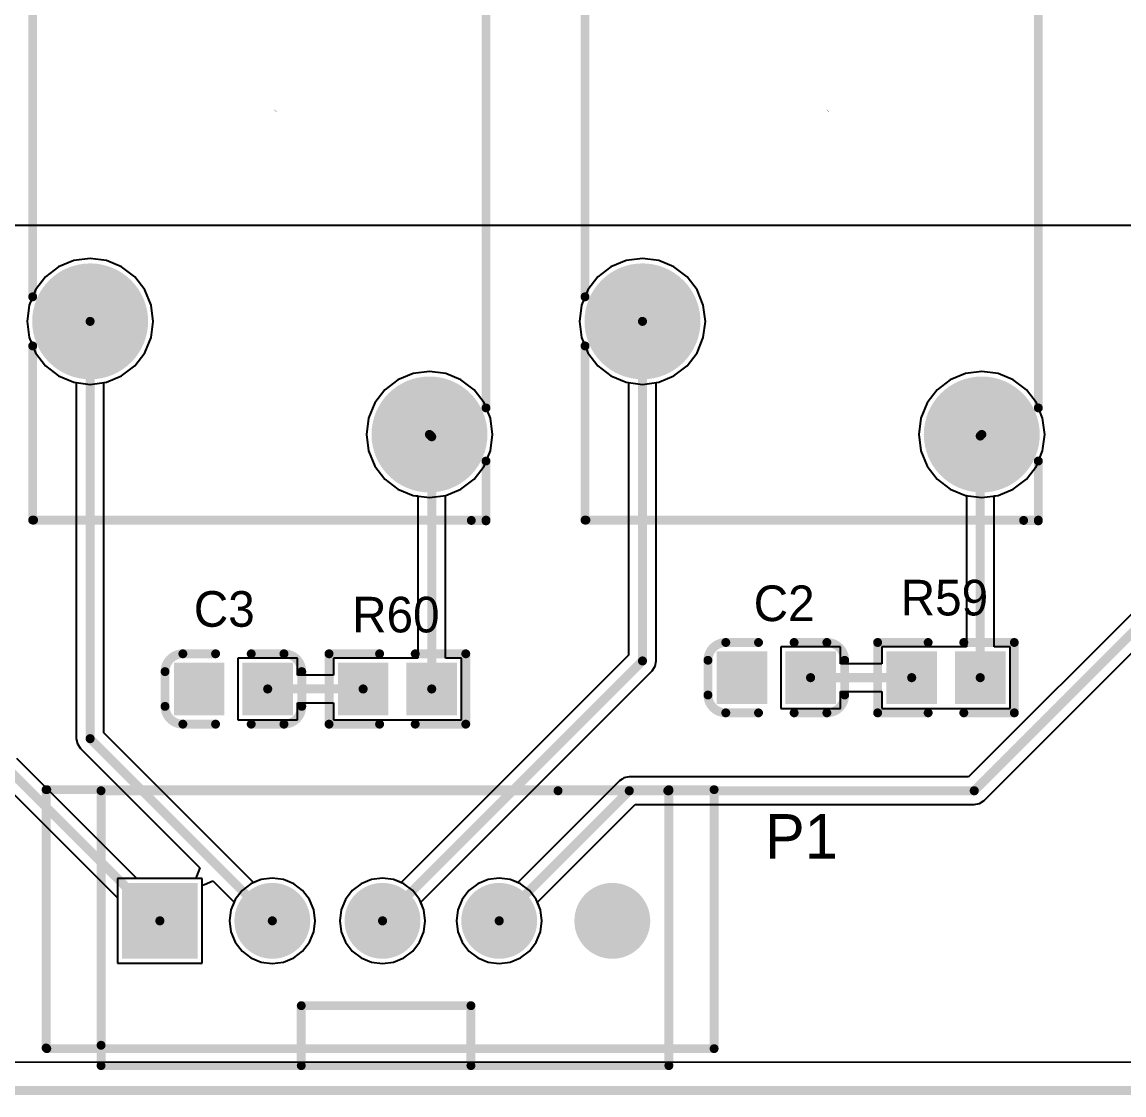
# Model space of a CAD drawing. Extents: x 32 to 132, y 19 to 123.
# Drawn here: x 87.96 to 112.71, y 18.57 to 42.66 of the extents above; entities that cross this region are included whole.
import ezdxf

# ---------------------------------------------------------------- set-up
doc = ezdxf.new("R2010")
doc.units = 0
doc.layers.get('0').update_dxf_attribs({"linetype": 'CONTINUOUS'})
for name, color, linetype in [('BOTTOMLAYER', 5, 'CONTINUOUS'), ('BOTTOMSOLDER', 6, 'CONTINUOUS'), ('MECHANICAL1', 6, 'CONTINUOUS'), ('MECHANICAL13', 56, 'CONTINUOUS'), ('MECHANICAL15', 56, 'CONTINUOUS'), ('MULTILAYER', 9, 'CONTINUOUS'), ('PADHOLELAYER', 156, 'CONTINUOUS'), ('TOPLAYER', 1, 'CONTINUOUS'), ('TOPOVERLAY', 2, 'CONTINUOUS'), ('TOPPASTE', 8, 'CONTINUOUS'), ('TOPSOLDER', 216, 'CONTINUOUS')]:
    doc.layers.add(name, color=color, linetype=linetype)

# ---------------------------------------------------------------- blocks, each defined once
blk = doc.blocks.new('XH_5P_3')
at = {"layer": 'BOTTOMLAYER', "const_width": 0.75}
for points in [[(2.15, 0, 1), (2.9, 0, 1)], [(4.625, 0, 1), (5.375, 0, 1)], [(7.245, 0, 1), (7.995, 0, 1)], [(9.785, 0, 1), (10.535, 0, 1)]]:
    blk.add_lwpolyline(points, format="xyb", close=True, dxfattribs=at)
at = {"layer": 'BOTTOMLAYER'}
blk.add_solid([(-0.75, -0.75), (0.75, -0.75), (-0.75, 0.75), (0.75, 0.75)], dxfattribs=at)
at = {"layer": 'BOTTOMSOLDER', "const_width": 0.852}
for points in [[(2.099, 0, 1), (2.951, 0, 1)], [(4.574, 0, 1), (5.426, 0, 1)], [(7.194, 0, 1), (8.046, 0, 1)], [(9.734, 0, 1), (10.586, 0, 1)]]:
    blk.add_lwpolyline(points, format="xyb", close=True, dxfattribs=at)
at = {"layer": 'BOTTOMSOLDER'}
blk.add_solid([(-0.852, -0.852), (0.852, -0.852), (-0.852, 0.852), (0.852, 0.852)], dxfattribs=at)
at = {"layer": 'MECHANICAL13', "const_width": 0.2}
for points in [[(-2.555, -2.854), (-2.555, 2.946)], [(-2.54, 2.946), (12.446, 2.946)], [(12.446, -2.87), (12.446, 2.946)], [(-2.54, -2.87), (12.446, -2.87)]]:
    blk.add_lwpolyline(points, dxfattribs=at)
at = {"layer": 'MECHANICAL13', "const_width": 0.1}
for points in [[(-2.605, 2.946, 1), (-2.505, 2.946, 1)], [(-2.59, 2.946, 1), (-2.49, 2.946, 1)], [(12.396, 2.946, 1), (12.496, 2.946, 1)], [(12.396, 2.946, 1), (12.496, 2.946, 1)], [(-2.605, -2.854, 1), (-2.505, -2.854, 1)], [(-2.59, -2.87, 1), (-2.49, -2.87, 1)], [(12.396, -2.87, 1), (12.496, -2.87, 1)], [(12.396, -2.87, 1), (12.496, -2.87, 1)]]:
    blk.add_lwpolyline(points, format="xyb", close=True, dxfattribs=at)
at = {"layer": 'MULTILAYER', "const_width": 0.75}
for points in [[(2.15, 0, 1), (2.9, 0, 1)], [(4.625, 0, 1), (5.375, 0, 1)], [(7.245, 0, 1), (7.995, 0, 1)], [(9.785, 0, 1), (10.535, 0, 1)]]:
    blk.add_lwpolyline(points, format="xyb", close=True, dxfattribs=at)
at = {"layer": 'MULTILAYER'}
blk.add_solid([(-0.75, -0.75), (0.75, -0.75), (-0.75, 0.75), (0.75, 0.75)], dxfattribs=at)
at = {"layer": 'PADHOLELAYER', "const_width": 0.45}
for points in [[(-0.225, 0, 1), (0.225, 0, 1)], [(2.3, 0, 1), (2.75, 0, 1)], [(4.775, 0, 1), (5.225, 0, 1)], [(7.395, 0, 1), (7.845, 0, 1)], [(9.935, 0, 1), (10.385, 0, 1)]]:
    blk.add_lwpolyline(points, format="xyb", close=True, dxfattribs=at)
at = {"layer": 'TOPLAYER', "const_width": 0.75}
for points in [[(2.15, 0, 1), (2.9, 0, 1)], [(4.625, 0, 1), (5.375, 0, 1)], [(7.245, 0, 1), (7.995, 0, 1)], [(9.785, 0, 1), (10.535, 0, 1)]]:
    blk.add_lwpolyline(points, format="xyb", close=True, dxfattribs=at)
at = {"layer": 'TOPLAYER'}
blk.add_solid([(-0.75, -0.75), (0.75, -0.75), (-0.75, 0.75), (0.75, 0.75)], dxfattribs=at)
at = {"layer": 'TOPOVERLAY', "const_width": 0.2}
for points in [[(-1.321, -2.794), (-1.321, 2.921)], [(-1.321, 2.921), (8.941, 2.921)], [(8.941, 2.921), (11.405, 2.921)], [(11.405, 2.921), (11.43, 2.946)], [(11.43, -3.251), (11.43, 2.921)], [(3.175, -1.905), (6.985, -1.905)], [(3.175, -3.251), (3.175, -1.905)], [(6.985, -3.251), (6.985, -1.905)], [(-1.321, -3.251), (-1.321, -2.794)], [(-1.321, -3.251), (11.43, -3.251)]]:
    blk.add_lwpolyline(points, dxfattribs=at)
at = {"layer": 'TOPOVERLAY', "const_width": 0.1}
for points in [[(-1.371, 2.921, 1), (-1.271, 2.921, 1)], [(-1.371, 2.921, 1), (-1.271, 2.921, 1)], [(8.891, 2.921, 1), (8.991, 2.921, 1)], [(8.891, 2.921, 1), (8.991, 2.921, 1)], [(11.355, 2.921, 1), (11.455, 2.921, 1)], [(11.355, 2.921, 1), (11.455, 2.921, 1)], [(11.38, 2.946, 1), (11.48, 2.946, 1)], [(11.38, 2.921, 1), (11.48, 2.921, 1)], [(3.125, -1.905, 1), (3.225, -1.905, 1)], [(3.125, -1.905, 1), (3.225, -1.905, 1)], [(6.935, -1.905, 1), (7.035, -1.905, 1)], [(6.935, -1.905, 1), (7.035, -1.905, 1)], [(-1.371, -2.794, 1), (-1.271, -2.794, 1)], [(-1.371, -2.794, 1), (-1.271, -2.794, 1)], [(-1.371, -3.251, 1), (-1.271, -3.251, 1)], [(-1.371, -3.251, 1), (-1.271, -3.251, 1)], [(3.125, -3.251, 1), (3.225, -3.251, 1)], [(6.935, -3.251, 1), (7.035, -3.251, 1)], [(11.38, -3.251, 1), (11.48, -3.251, 1)], [(11.38, -3.251, 1), (11.48, -3.251, 1)]]:
    blk.add_lwpolyline(points, format="xyb", close=True, dxfattribs=at)
at = {"layer": 'TOPSOLDER', "const_width": 0.852}
for points in [[(2.099, 0, 1), (2.951, 0, 1)], [(4.574, 0, 1), (5.426, 0, 1)], [(7.194, 0, 1), (8.046, 0, 1)], [(9.734, 0, 1), (10.586, 0, 1)]]:
    blk.add_lwpolyline(points, format="xyb", close=True, dxfattribs=at)
at = {"layer": 'TOPSOLDER'}
blk.add_solid([(-0.852, -0.852), (0.852, -0.852), (-0.852, 0.852), (0.852, 0.852)], dxfattribs=at)
blk = doc.blocks.new('0603_C_33')
at = {"layer": 'TOPLAYER'}
for points in [[(-1.235, -0.49), (-0.305, -0.49), (-1.235, 0.49), (-0.305, 0.49)], [(0.305, -0.49), (1.235, -0.49), (0.305, 0.49), (1.235, 0.49)]]:
    blk.add_solid(points, dxfattribs=at)
at = {"layer": 'TOPOVERLAY', "const_width": 0.2}
for points in [[(-1.535, 0.39, -0.414213), (-1.135, 0.79)], [(1.135, 0.79, -0.414213), (1.535, 0.39)], [(-1.135, -0.79, -0.414213), (-1.535, -0.39)], [(1.535, -0.39, -0.414213), (1.135, -0.79)]]:
    blk.add_lwpolyline(points, format="xyb", dxfattribs=at)
for points in [[(-1.135, 0.79), (-0.4, 0.79)], [(0.4, 0.79), (1.135, 0.79)], [(-1.535, -0.39), (-1.535, 0.39)], [(1.535, -0.39), (1.535, 0.39)], [(-1.135, -0.79), (-0.4, -0.79)], [(0.4, -0.79), (1.135, -0.79)]]:
    blk.add_lwpolyline(points, dxfattribs=at)
at = {"layer": 'TOPOVERLAY', "const_width": 0.1}
for points in [[(-1.185, 0.79, 1), (-1.085, 0.79, 1)], [(-1.185, 0.79, 1), (-1.085, 0.79, 1)], [(-0.45, 0.79, 1), (-0.35, 0.79, 1)], [(0.35, 0.79, 1), (0.45, 0.79, 1)], [(1.085, 0.79, 1), (1.185, 0.79, 1)], [(1.085, 0.79, 1), (1.185, 0.79, 1)], [(-1.585, 0.39, 1), (-1.485, 0.39, 1)], [(-1.585, 0.39, 1), (-1.485, 0.39, 1)], [(1.485, 0.39, 1), (1.585, 0.39, 1)], [(1.485, 0.39, 1), (1.585, 0.39, 1)], [(-1.585, -0.39, 1), (-1.485, -0.39, 1)], [(-1.585, -0.39, 1), (-1.485, -0.39, 1)], [(1.485, -0.39, 1), (1.585, -0.39, 1)], [(1.485, -0.39, 1), (1.585, -0.39, 1)], [(-1.185, -0.79, 1), (-1.085, -0.79, 1)], [(-1.185, -0.79, 1), (-1.085, -0.79, 1)], [(-0.45, -0.79, 1), (-0.35, -0.79, 1)], [(0.35, -0.79, 1), (0.45, -0.79, 1)], [(1.085, -0.79, 1), (1.185, -0.79, 1)], [(1.085, -0.79, 1), (1.185, -0.79, 1)]]:
    blk.add_lwpolyline(points, format="xyb", close=True, dxfattribs=at)
at = {"layer": 'TOPPASTE'}
for points in [[(-1.235, -0.49), (-0.305, -0.49), (-1.235, 0.49), (-0.305, 0.49)], [(0.305, -0.49), (1.235, -0.49), (0.305, 0.49), (1.235, 0.49)]]:
    blk.add_solid(points, dxfattribs=at)
at = {"layer": 'TOPSOLDER'}
for points in [[(-1.337, -0.592), (-0.203, -0.592), (-1.337, 0.592), (-0.203, 0.592)], [(0.203, -0.592), (1.337, -0.592), (0.203, 0.592), (1.337, 0.592)]]:
    blk.add_solid(points, dxfattribs=at)
blk = doc.blocks.new('0603_C_34')
at = {"layer": 'TOPLAYER'}
for points in [[(-1.235, -0.49), (-0.305, -0.49), (-1.235, 0.49), (-0.305, 0.49)], [(0.305, -0.49), (1.235, -0.49), (0.305, 0.49), (1.235, 0.49)]]:
    blk.add_solid(points, dxfattribs=at)
at = {"layer": 'TOPOVERLAY', "const_width": 0.2}
for points in [[(-1.535, 0.39, -0.414214), (-1.135, 0.79)], [(1.135, 0.79, -0.414213), (1.535, 0.39)], [(-1.135, -0.79, -0.414214), (-1.535, -0.39)], [(1.535, -0.39, -0.414213), (1.135, -0.79)]]:
    blk.add_lwpolyline(points, format="xyb", dxfattribs=at)
for points in [[(-1.135, 0.79), (-0.4, 0.79)], [(0.4, 0.79), (1.135, 0.79)], [(-1.535, -0.39), (-1.535, 0.39)], [(1.535, -0.39), (1.535, 0.39)], [(-1.135, -0.79), (-0.4, -0.79)], [(0.4, -0.79), (1.135, -0.79)]]:
    blk.add_lwpolyline(points, dxfattribs=at)
at = {"layer": 'TOPOVERLAY', "const_width": 0.1}
for points in [[(-1.185, 0.79, 1), (-1.085, 0.79, 1)], [(-1.185, 0.79, 1), (-1.085, 0.79, 1)], [(-0.45, 0.79, 1), (-0.35, 0.79, 1)], [(0.35, 0.79, 1), (0.45, 0.79, 1)], [(1.085, 0.79, 1), (1.185, 0.79, 1)], [(1.085, 0.79, 1), (1.185, 0.79, 1)], [(-1.585, 0.39, 1), (-1.485, 0.39, 1)], [(-1.585, 0.39, 1), (-1.485, 0.39, 1)], [(1.485, 0.39, 1), (1.585, 0.39, 1)], [(1.485, 0.39, 1), (1.585, 0.39, 1)], [(-1.585, -0.39, 1), (-1.485, -0.39, 1)], [(-1.585, -0.39, 1), (-1.485, -0.39, 1)], [(1.485, -0.39, 1), (1.585, -0.39, 1)], [(1.485, -0.39, 1), (1.585, -0.39, 1)], [(-1.185, -0.79, 1), (-1.085, -0.79, 1)], [(-1.185, -0.79, 1), (-1.085, -0.79, 1)], [(-0.45, -0.79, 1), (-0.35, -0.79, 1)], [(0.35, -0.79, 1), (0.45, -0.79, 1)], [(1.085, -0.79, 1), (1.185, -0.79, 1)], [(1.085, -0.79, 1), (1.185, -0.79, 1)]]:
    blk.add_lwpolyline(points, format="xyb", close=True, dxfattribs=at)
at = {"layer": 'TOPPASTE'}
for points in [[(-1.235, -0.49), (-0.305, -0.49), (-1.235, 0.49), (-0.305, 0.49)], [(0.305, -0.49), (1.235, -0.49), (0.305, 0.49), (1.235, 0.49)]]:
    blk.add_solid(points, dxfattribs=at)
at = {"layer": 'TOPSOLDER'}
for points in [[(-1.337, -0.592), (-0.203, -0.592), (-1.337, 0.592), (-0.203, 0.592)], [(0.203, -0.592), (1.337, -0.592), (0.203, 0.592), (1.337, 0.592)]]:
    blk.add_solid(points, dxfattribs=at)
blk = doc.blocks.new('0603_R_128')
at = {"layer": 'TOPLAYER'}
for points in [[(-1.235, -0.49), (-0.305, -0.49), (-1.235, 0.49), (-0.305, 0.49)], [(0.305, -0.49), (1.235, -0.49), (0.305, 0.49), (1.235, 0.49)]]:
    blk.add_solid(points, dxfattribs=at)
at = {"layer": 'TOPOVERLAY', "const_width": 0.2}
for points in [[(-1.535, 0.79), (-1.535, -0.79)], [(-0.4, 0.79), (-1.535, 0.79)], [(1.535, 0.79), (0.4, 0.79)], [(1.535, 0.79), (1.535, -0.79)], [(-0.4, -0.79), (-1.535, -0.79)], [(1.535, -0.79), (0.4, -0.79)]]:
    blk.add_lwpolyline(points, dxfattribs=at)
at = {"layer": 'TOPOVERLAY', "const_width": 0.1}
for points in [[(-1.585, 0.79, 1), (-1.485, 0.79, 1)], [(-1.585, 0.79, 1), (-1.485, 0.79, 1)], [(-0.45, 0.79, 1), (-0.35, 0.79, 1)], [(0.35, 0.79, 1), (0.45, 0.79, 1)], [(1.485, 0.79, 1), (1.585, 0.79, 1)], [(1.485, 0.79, 1), (1.585, 0.79, 1)], [(-1.585, -0.79, 1), (-1.485, -0.79, 1)], [(-1.585, -0.79, 1), (-1.485, -0.79, 1)], [(-0.45, -0.79, 1), (-0.35, -0.79, 1)], [(0.35, -0.79, 1), (0.45, -0.79, 1)], [(1.485, -0.79, 1), (1.585, -0.79, 1)], [(1.485, -0.79, 1), (1.585, -0.79, 1)]]:
    blk.add_lwpolyline(points, format="xyb", close=True, dxfattribs=at)
at = {"layer": 'TOPPASTE'}
for points in [[(-1.235, -0.49), (-0.305, -0.49), (-1.235, 0.49), (-0.305, 0.49)], [(0.305, -0.49), (1.235, -0.49), (0.305, 0.49), (1.235, 0.49)]]:
    blk.add_solid(points, dxfattribs=at)
at = {"layer": 'TOPSOLDER'}
for points in [[(-1.337, -0.592), (-0.203, -0.592), (-1.337, 0.592), (-0.203, 0.592)], [(0.203, -0.592), (1.337, -0.592), (0.203, 0.592), (1.337, 0.592)]]:
    blk.add_solid(points, dxfattribs=at)
blk = doc.blocks.new('0603_R_129')
at = {"layer": 'TOPLAYER'}
for points in [[(-1.235, -0.49), (-0.305, -0.49), (-1.235, 0.49), (-0.305, 0.49)], [(0.305, -0.49), (1.235, -0.49), (0.305, 0.49), (1.235, 0.49)]]:
    blk.add_solid(points, dxfattribs=at)
at = {"layer": 'TOPOVERLAY', "const_width": 0.2}
for points in [[(-1.535, 0.79), (-1.535, -0.79)], [(-0.4, 0.79), (-1.535, 0.79)], [(1.535, 0.79), (0.4, 0.79)], [(1.535, 0.79), (1.535, -0.79)], [(-0.4, -0.79), (-1.535, -0.79)], [(1.535, -0.79), (0.4, -0.79)]]:
    blk.add_lwpolyline(points, dxfattribs=at)
at = {"layer": 'TOPOVERLAY', "const_width": 0.1}
for points in [[(-1.585, 0.79, 1), (-1.485, 0.79, 1)], [(-1.585, 0.79, 1), (-1.485, 0.79, 1)], [(-0.45, 0.79, 1), (-0.35, 0.79, 1)], [(0.35, 0.79, 1), (0.45, 0.79, 1)], [(1.485, 0.79, 1), (1.585, 0.79, 1)], [(1.485, 0.79, 1), (1.585, 0.79, 1)], [(-1.585, -0.79, 1), (-1.485, -0.79, 1)], [(-1.585, -0.79, 1), (-1.485, -0.79, 1)], [(-0.45, -0.79, 1), (-0.35, -0.79, 1)], [(0.35, -0.79, 1), (0.45, -0.79, 1)], [(1.485, -0.79, 1), (1.585, -0.79, 1)], [(1.485, -0.79, 1), (1.585, -0.79, 1)]]:
    blk.add_lwpolyline(points, format="xyb", close=True, dxfattribs=at)
at = {"layer": 'TOPPASTE'}
for points in [[(-1.235, -0.49), (-0.305, -0.49), (-1.235, 0.49), (-0.305, 0.49)], [(0.305, -0.49), (1.235, -0.49), (0.305, 0.49), (1.235, 0.49)]]:
    blk.add_solid(points, dxfattribs=at)
at = {"layer": 'TOPSOLDER'}
for points in [[(-1.337, -0.592), (-0.203, -0.592), (-1.337, 0.592), (-0.203, 0.592)], [(0.203, -0.592), (1.337, -0.592), (0.203, 0.592), (1.337, 0.592)]]:
    blk.add_solid(points, dxfattribs=at)
blk = doc.blocks.new('HF32F_005_HS_155')
at = {"layer": 'BOTTOMLAYER', "const_width": 1.2}
for points in [[(-0.6, 7.6, 1), (0.6, 7.6, 1)], [(14.64, 7.62, 1), (15.84, 7.62, 1)], [(-0.6, 0, 1), (0.6, 0, 1)], [(12.1, 0, 1), (13.3, 0, 1)]]:
    blk.add_lwpolyline(points, format="xyb", close=True, dxfattribs=at)
at = {"layer": 'BOTTOMSOLDER', "const_width": 1.302}
for points in [[(14.589, 7.62, 1), (15.891, 7.62, 1)], [(-0.651, 7.6, 1), (0.651, 7.6, 1)], [(-0.651, 0, 1), (0.651, 0, 1)], [(12.049, 0, 1), (13.351, 0, 1)]]:
    blk.add_lwpolyline(points, format="xyb", close=True, dxfattribs=at)
at = {"layer": 'MECHANICAL15', "const_width": 0.00254}
blk.add_lwpolyline([(7.946, 4.137), (7.997, 4.188)], dxfattribs=at)
at = {"layer": 'MECHANICAL15', "const_width": 0.00127}
for points in [[(7.946, 4.137, 1), (7.947, 4.137, 1)], [(7.996, 4.188, 1), (7.998, 4.188, 1)]]:
    blk.add_lwpolyline(points, format="xyb", close=True, dxfattribs=at)
at = {"layer": 'MULTILAYER', "const_width": 1.2}
for points in [[(-0.6, 7.6, 1), (0.6, 7.6, 1)], [(14.64, 7.62, 1), (15.84, 7.62, 1)], [(-0.6, 0, 1), (0.6, 0, 1)], [(12.1, 0, 1), (13.3, 0, 1)]]:
    blk.add_lwpolyline(points, format="xyb", close=True, dxfattribs=at)
at = {"layer": 'PADHOLELAYER', "const_width": 0.7}
for points in [[(-0.35, 7.6, 1), (0.35, 7.6, 1)], [(14.89, 7.62, 1), (15.59, 7.62, 1)], [(-0.35, 0, 1), (0.35, 0, 1)], [(12.35, 0, 1), (13.05, 0, 1)]]:
    blk.add_lwpolyline(points, format="xyb", close=True, dxfattribs=at)
at = {"layer": 'TOPLAYER', "const_width": 1.2}
for points in [[(-0.6, 7.6, 1), (0.6, 7.6, 1)], [(14.64, 7.62, 1), (15.84, 7.62, 1)], [(-0.6, 0, 1), (0.6, 0, 1)], [(12.1, 0, 1), (13.3, 0, 1)]]:
    blk.add_lwpolyline(points, format="xyb", close=True, dxfattribs=at)
at = {"layer": 'TOPOVERLAY', "const_width": 0.2}
for points in [[(-1.237, 8.261), (-1.237, 8.89)], [(-0.55, 8.89), (-1.19, 8.89)], [(14.644, 8.89), (0.55, 8.89)], [(17.18, 8.89), (15.836, 8.89)], [(17.163, -1.27), (17.163, 8.89)], [(17.17, 8.56), (17.17, 8.89)], [(-1.237, 0.662), (-1.237, 6.938)], [(-1.237, -1.29), (-1.237, -0.662)], [(-0.551, -1.29), (-1.237, -1.29)], [(12.149, -1.29), (0.551, -1.29)], [(17.163, -1.29), (13.251, -1.29)]]:
    blk.add_lwpolyline(points, dxfattribs=at)
at = {"layer": 'TOPOVERLAY', "const_width": 0.1}
for points in [[(-1.287, 8.89, 1), (-1.187, 8.89, 1)], [(-1.24, 8.89, 1), (-1.14, 8.89, 1)], [(-0.6, 8.89, 1), (-0.5, 8.89, 1)], [(0.5, 8.89, 1), (0.6, 8.89, 1)], [(14.594, 8.89, 1), (14.694, 8.89, 1)], [(15.786, 8.89, 1), (15.886, 8.89, 1)], [(17.113, 8.89, 1), (17.213, 8.89, 1)], [(17.12, 8.89, 1), (17.22, 8.89, 1)], [(17.13, 8.89, 1), (17.23, 8.89, 1)], [(17.12, 8.56, 1), (17.22, 8.56, 1)], [(-1.287, 8.261, 1), (-1.187, 8.261, 1)], [(-1.287, 6.938, 1), (-1.187, 6.938, 1)], [(-1.287, 0.662, 1), (-1.187, 0.662, 1)], [(-1.287, -0.662, 1), (-1.187, -0.662, 1)], [(-1.287, -1.29, 1), (-1.187, -1.29, 1)], [(-1.287, -1.29, 1), (-1.187, -1.29, 1)], [(-0.601, -1.29, 1), (-0.501, -1.29, 1)], [(0.501, -1.29, 1), (0.601, -1.29, 1)], [(12.099, -1.29, 1), (12.199, -1.29, 1)], [(13.201, -1.29, 1), (13.301, -1.29, 1)], [(17.113, -1.27, 1), (17.213, -1.27, 1)], [(17.113, -1.29, 1), (17.213, -1.29, 1)]]:
    blk.add_lwpolyline(points, format="xyb", close=True, dxfattribs=at)
at = {"layer": 'TOPSOLDER', "const_width": 1.302}
for points in [[(14.589, 7.62, 1), (15.891, 7.62, 1)], [(-0.651, 7.6, 1), (0.651, 7.6, 1)], [(-0.651, 0, 1), (0.651, 0, 1)], [(12.049, 0, 1), (13.351, 0, 1)]]:
    blk.add_lwpolyline(points, format="xyb", close=True, dxfattribs=at)
blk = doc.blocks.new('HF32F_005_HS_157')
at = {"layer": 'BOTTOMLAYER', "const_width": 1.2}
for points in [[(-0.6, 7.6, 1), (0.6, 7.6, 1)], [(14.64, 7.62, 1), (15.84, 7.62, 1)], [(-0.6, 0, 1), (0.6, 0, 1)], [(12.1, 0, 1), (13.3, 0, 1)]]:
    blk.add_lwpolyline(points, format="xyb", close=True, dxfattribs=at)
at = {"layer": 'BOTTOMSOLDER', "const_width": 1.302}
for points in [[(14.589, 7.62, 1), (15.891, 7.62, 1)], [(-0.651, 7.6, 1), (0.651, 7.6, 1)], [(-0.651, 0, 1), (0.651, 0, 1)], [(12.049, 0, 1), (13.351, 0, 1)]]:
    blk.add_lwpolyline(points, format="xyb", close=True, dxfattribs=at)
at = {"layer": 'MECHANICAL15', "const_width": 0.00254}
blk.add_lwpolyline([(7.946, 4.137), (7.997, 4.188)], dxfattribs=at)
at = {"layer": 'MECHANICAL15', "const_width": 0.00127}
for points in [[(7.946, 4.137, 1), (7.947, 4.137, 1)], [(7.996, 4.188, 1), (7.998, 4.188, 1)]]:
    blk.add_lwpolyline(points, format="xyb", close=True, dxfattribs=at)
at = {"layer": 'MULTILAYER', "const_width": 1.2}
for points in [[(-0.6, 7.6, 1), (0.6, 7.6, 1)], [(14.64, 7.62, 1), (15.84, 7.62, 1)], [(-0.6, 0, 1), (0.6, 0, 1)], [(12.1, 0, 1), (13.3, 0, 1)]]:
    blk.add_lwpolyline(points, format="xyb", close=True, dxfattribs=at)
at = {"layer": 'PADHOLELAYER', "const_width": 0.7}
for points in [[(-0.35, 7.6, 1), (0.35, 7.6, 1)], [(14.89, 7.62, 1), (15.59, 7.62, 1)], [(-0.35, 0, 1), (0.35, 0, 1)], [(12.35, 0, 1), (13.05, 0, 1)]]:
    blk.add_lwpolyline(points, format="xyb", close=True, dxfattribs=at)
at = {"layer": 'TOPLAYER', "const_width": 1.2}
for points in [[(-0.6, 7.6, 1), (0.6, 7.6, 1)], [(14.64, 7.62, 1), (15.84, 7.62, 1)], [(-0.6, 0, 1), (0.6, 0, 1)], [(12.1, 0, 1), (13.3, 0, 1)]]:
    blk.add_lwpolyline(points, format="xyb", close=True, dxfattribs=at)
at = {"layer": 'TOPOVERLAY', "const_width": 0.2}
for points in [[(-1.237, 8.261), (-1.237, 8.89)], [(-0.55, 8.89), (-1.19, 8.89)], [(14.644, 8.89), (0.55, 8.89)], [(17.18, 8.89), (15.836, 8.89)], [(17.163, -1.27), (17.163, 8.89)], [(17.17, 8.56), (17.17, 8.89)], [(-1.237, 0.662), (-1.237, 6.938)], [(-1.237, -1.29), (-1.237, -0.662)], [(-0.551, -1.29), (-1.237, -1.29)], [(12.149, -1.29), (0.551, -1.29)], [(17.163, -1.29), (13.251, -1.29)]]:
    blk.add_lwpolyline(points, dxfattribs=at)
at = {"layer": 'TOPOVERLAY', "const_width": 0.1}
for points in [[(-1.287, 8.89, 1), (-1.187, 8.89, 1)], [(-1.24, 8.89, 1), (-1.14, 8.89, 1)], [(-0.6, 8.89, 1), (-0.5, 8.89, 1)], [(0.5, 8.89, 1), (0.6, 8.89, 1)], [(14.594, 8.89, 1), (14.694, 8.89, 1)], [(15.786, 8.89, 1), (15.886, 8.89, 1)], [(17.113, 8.89, 1), (17.213, 8.89, 1)], [(17.12, 8.89, 1), (17.22, 8.89, 1)], [(17.13, 8.89, 1), (17.23, 8.89, 1)], [(17.12, 8.56, 1), (17.22, 8.56, 1)], [(-1.287, 8.261, 1), (-1.187, 8.261, 1)], [(-1.287, 6.938, 1), (-1.187, 6.938, 1)], [(-1.287, 0.662, 1), (-1.187, 0.662, 1)], [(-1.287, -0.662, 1), (-1.187, -0.662, 1)], [(-1.287, -1.29, 1), (-1.187, -1.29, 1)], [(-1.287, -1.29, 1), (-1.187, -1.29, 1)], [(-0.601, -1.29, 1), (-0.501, -1.29, 1)], [(0.501, -1.29, 1), (0.601, -1.29, 1)], [(12.099, -1.29, 1), (12.199, -1.29, 1)], [(13.201, -1.29, 1), (13.301, -1.29, 1)], [(17.113, -1.27, 1), (17.213, -1.27, 1)], [(17.113, -1.29, 1), (17.213, -1.29, 1)]]:
    blk.add_lwpolyline(points, format="xyb", close=True, dxfattribs=at)
at = {"layer": 'TOPSOLDER', "const_width": 1.302}
for points in [[(14.589, 7.62, 1), (15.891, 7.62, 1)], [(-0.651, 7.6, 1), (0.651, 7.6, 1)], [(-0.651, 0, 1), (0.651, 0, 1)], [(12.049, 0, 1), (13.351, 0, 1)]]:
    blk.add_lwpolyline(points, format="xyb", close=True, dxfattribs=at)

msp = doc.modelspace()

# ---------------------------------------------------------------- linework, layer by layer
at = {"layer": 'BOTTOMLAYER'}
for p, q in [((77.172, 38.108), (90.678, 38.1)), ((90.678, 38.1), (121.456, 38.1)), ((88.785, 37.167), (88.492, 36.942)), ((89.126, 37.308), (88.785, 37.167)), ((89.493, 37.356), (89.126, 37.308)), ((89.859, 37.308), (89.493, 37.356)), ((90.2, 37.167), (89.859, 37.308)), ((90.493, 36.942), (90.2, 37.167)), ((101.189, 37.167), (100.896, 36.942)), ((101.53, 37.308), (101.189, 37.167)), ((101.896, 37.356), (101.53, 37.308)), ((102.263, 37.308), (101.896, 37.356)), ((102.604, 37.167), (102.263, 37.308)), ((102.897, 36.942), (102.604, 37.167)), ((88.492, 36.942), (88.267, 36.649)), ((90.718, 36.649), (90.493, 36.942)), ((100.896, 36.942), (100.671, 36.649)), ((103.122, 36.649), (102.897, 36.942)), ((88.267, 36.649), (88.126, 36.307)), ((90.86, 36.307), (90.718, 36.649)), ((100.671, 36.649), (100.529, 36.307)), ((103.263, 36.307), (103.122, 36.649)), ((88.126, 36.307), (88.077, 35.941)), ((90.908, 35.941), (90.86, 36.307)), ((100.529, 36.307), (100.481, 35.941)), ((103.312, 35.941), (103.263, 36.307)), ((88.077, 35.941), (88.126, 35.575)), ((90.86, 35.575), (90.908, 35.941)), ((100.481, 35.941), (100.529, 35.575)), ((103.263, 35.575), (103.312, 35.941)), ((88.126, 35.575), (88.267, 35.233)), ((90.718, 35.233), (90.86, 35.575)), ((100.529, 35.575), (100.671, 35.233)), ((103.122, 35.233), (103.263, 35.575)), ((88.267, 35.233), (88.492, 34.94)), ((90.493, 34.94), (90.718, 35.233)), ((100.671, 35.233), (100.896, 34.94)), ((102.897, 34.94), (103.122, 35.233)), ((88.492, 34.94), (88.785, 34.715)), ((90.2, 34.715), (90.493, 34.94)), ((100.896, 34.94), (101.189, 34.715)), ((102.604, 34.715), (102.897, 34.94)), ((88.785, 34.715), (89.126, 34.574)), ((89.859, 34.574), (90.2, 34.715)), ((96.746, 34.768), (96.405, 34.627)), ((97.113, 34.816), (96.746, 34.768)), ((97.479, 34.768), (97.113, 34.816)), ((97.82, 34.627), (97.479, 34.768)), ((101.189, 34.715), (101.53, 34.574)), ((102.263, 34.574), (102.604, 34.715)), ((109.15, 34.768), (108.809, 34.627)), ((109.516, 34.816), (109.15, 34.768)), ((109.883, 34.768), (109.516, 34.816)), ((110.224, 34.627), (109.883, 34.768)), ((89.126, 34.574), (89.493, 34.526)), ((89.493, 34.526), (89.859, 34.574)), ((96.112, 34.402), (95.887, 34.109)), ((96.405, 34.627), (96.112, 34.402)), ((98.113, 34.402), (97.82, 34.627)), ((98.338, 34.109), (98.113, 34.402)), ((101.53, 34.574), (101.896, 34.526)), ((101.896, 34.526), (102.263, 34.574)), ((108.516, 34.402), (108.291, 34.109)), ((108.809, 34.627), (108.516, 34.402)), ((110.517, 34.402), (110.224, 34.627)), ((110.742, 34.109), (110.517, 34.402)), ((95.887, 34.109), (95.746, 33.767)), ((98.48, 33.767), (98.338, 34.109)), ((108.291, 34.109), (108.149, 33.767)), ((110.883, 33.767), (110.742, 34.109)), ((95.746, 33.767), (95.697, 33.401)), ((98.528, 33.401), (98.48, 33.767)), ((108.149, 33.767), (108.101, 33.401)), ((110.932, 33.401), (110.883, 33.767)), ((95.697, 33.401), (95.746, 33.035)), ((98.48, 33.035), (98.528, 33.401)), ((108.101, 33.401), (108.149, 33.035)), ((110.883, 33.035), (110.932, 33.401)), ((95.746, 33.035), (95.887, 32.693)), ((98.338, 32.693), (98.48, 33.035)), ((108.149, 33.035), (108.291, 32.693)), ((110.742, 32.693), (110.883, 33.035)), ((95.887, 32.693), (96.112, 32.4)), ((98.113, 32.4), (98.338, 32.693)), ((108.291, 32.693), (108.516, 32.4)), ((110.517, 32.4), (110.742, 32.693)), ((96.112, 32.4), (96.405, 32.175)), ((96.405, 32.175), (96.746, 32.034)), ((97.479, 32.034), (97.82, 32.175)), ((97.82, 32.175), (98.113, 32.4)), ((108.516, 32.4), (108.809, 32.175)), ((108.809, 32.175), (109.15, 32.034)), ((109.883, 32.034), (110.224, 32.175)), ((110.224, 32.175), (110.517, 32.4)), ((96.746, 32.034), (97.113, 31.986)), ((97.113, 31.986), (97.479, 32.034)), ((109.15, 32.034), (109.516, 31.986)), ((109.516, 31.986), (109.883, 32.034)), ((92.012, 23.432), (90.106, 23.432)), ((90.106, 23.432), (90.106, 21.526)), ((92.012, 21.526), (92.012, 23.432)), ((93.103, 23.312), (92.904, 23.159)), ((93.335, 23.408), (93.103, 23.312)), ((93.584, 23.44), (93.335, 23.408)), ((93.833, 23.408), (93.584, 23.44)), ((94.065, 23.312), (93.833, 23.408)), ((94.264, 23.159), (94.065, 23.312)), ((95.578, 23.312), (95.379, 23.159)), ((95.81, 23.408), (95.578, 23.312)), ((96.059, 23.44), (95.81, 23.408)), ((96.308, 23.408), (96.059, 23.44)), ((96.54, 23.312), (96.308, 23.408)), ((96.739, 23.159), (96.54, 23.312)), ((98.198, 23.312), (97.999, 23.159)), ((98.43, 23.408), (98.198, 23.312)), ((98.679, 23.44), (98.43, 23.408)), ((98.928, 23.408), (98.679, 23.44)), ((99.16, 23.312), (98.928, 23.408)), ((99.359, 23.159), (99.16, 23.312)), ((92.904, 23.159), (92.751, 22.96)), ((94.417, 22.96), (94.264, 23.159)), ((95.379, 23.159), (95.226, 22.96)), ((96.892, 22.96), (96.739, 23.159)), ((97.999, 23.159), (97.846, 22.96)), ((99.512, 22.96), (99.359, 23.159)), ((92.751, 22.96), (92.655, 22.728)), ((94.513, 22.728), (94.417, 22.96)), ((95.226, 22.96), (95.13, 22.728)), ((96.988, 22.728), (96.892, 22.96)), ((97.846, 22.96), (97.75, 22.728)), ((99.608, 22.728), (99.512, 22.96)), ((92.655, 22.728), (92.623, 22.479)), ((94.545, 22.479), (94.513, 22.728)), ((95.13, 22.728), (95.098, 22.479)), ((97.02, 22.479), (96.988, 22.728)), ((97.75, 22.728), (97.718, 22.479)), ((99.64, 22.479), (99.608, 22.728)), ((92.623, 22.479), (92.655, 22.23)), ((94.513, 22.23), (94.545, 22.479)), ((95.098, 22.479), (95.13, 22.23)), ((96.988, 22.23), (97.02, 22.479)), ((97.718, 22.479), (97.75, 22.23)), ((99.608, 22.23), (99.64, 22.479)), ((92.655, 22.23), (92.751, 21.998)), ((94.417, 21.998), (94.513, 22.23)), ((95.13, 22.23), (95.226, 21.998)), ((96.892, 21.998), (96.988, 22.23)), ((97.75, 22.23), (97.846, 21.998)), ((99.512, 21.998), (99.608, 22.23)), ((92.751, 21.998), (92.904, 21.799)), ((92.904, 21.799), (93.103, 21.646)), ((94.065, 21.646), (94.264, 21.799)), ((94.264, 21.799), (94.417, 21.998)), ((95.226, 21.998), (95.379, 21.799)), ((95.379, 21.799), (95.578, 21.646)), ((96.54, 21.646), (96.739, 21.799)), ((96.739, 21.799), (96.892, 21.998)), ((97.846, 21.998), (97.999, 21.799)), ((97.999, 21.799), (98.198, 21.646)), ((99.16, 21.646), (99.359, 21.799)), ((99.359, 21.799), (99.512, 21.998)), ((93.103, 21.646), (93.335, 21.55)), ((93.335, 21.55), (93.584, 21.518)), ((93.584, 21.518), (93.833, 21.55)), ((93.833, 21.55), (94.065, 21.646)), ((95.578, 21.646), (95.81, 21.55)), ((95.81, 21.55), (96.059, 21.518)), ((96.059, 21.518), (96.308, 21.55)), ((96.308, 21.55), (96.54, 21.646)), ((98.198, 21.646), (98.43, 21.55)), ((98.43, 21.55), (98.679, 21.518)), ((98.679, 21.518), (98.928, 21.55)), ((98.928, 21.55), (99.16, 21.646)), ((90.106, 21.526), (92.012, 21.526)), ((122.472, 19.296), (80.01, 19.304))]:
    msp.add_line(p, q, dxfattribs=at)
at = {"layer": 'MECHANICAL1', "const_width": 0.2}
msp.add_lwpolyline([(31.75, 18.669), (131.699, 18.669)], dxfattribs=at)
at = {"layer": 'TOPLAYER'}
for p, q in [((77.172, 38.108), (90.678, 38.1)), ((90.678, 38.1), (121.456, 38.1)), ((88.785, 37.167), (88.492, 36.942)), ((89.126, 37.308), (88.785, 37.167)), ((89.493, 37.356), (89.126, 37.308)), ((89.859, 37.308), (89.493, 37.356)), ((90.2, 37.167), (89.859, 37.308)), ((90.493, 36.942), (90.2, 37.167)), ((101.189, 37.167), (100.896, 36.942)), ((101.53, 37.308), (101.189, 37.167)), ((101.896, 37.356), (101.53, 37.308)), ((102.263, 37.308), (101.896, 37.356)), ((102.604, 37.167), (102.263, 37.308)), ((102.897, 36.942), (102.604, 37.167)), ((88.492, 36.942), (88.267, 36.649)), ((90.718, 36.649), (90.493, 36.942)), ((100.896, 36.942), (100.671, 36.649)), ((103.122, 36.649), (102.897, 36.942)), ((88.267, 36.649), (88.126, 36.307)), ((90.86, 36.307), (90.718, 36.649)), ((100.671, 36.649), (100.529, 36.307)), ((103.263, 36.307), (103.122, 36.649)), ((88.126, 36.307), (88.077, 35.941)), ((90.908, 35.941), (90.86, 36.307)), ((100.529, 36.307), (100.481, 35.941)), ((103.312, 35.941), (103.263, 36.307)), ((88.077, 35.941), (88.126, 35.575)), ((90.86, 35.575), (90.908, 35.941)), ((100.481, 35.941), (100.529, 35.575)), ((103.263, 35.575), (103.312, 35.941)), ((88.126, 35.575), (88.267, 35.233)), ((90.718, 35.233), (90.86, 35.575)), ((100.529, 35.575), (100.671, 35.233)), ((103.122, 35.233), (103.263, 35.575)), ((88.267, 35.233), (88.492, 34.94)), ((90.493, 34.94), (90.718, 35.233)), ((100.671, 35.233), (100.896, 34.94)), ((102.897, 34.94), (103.122, 35.233)), ((88.492, 34.94), (88.785, 34.715)), ((90.2, 34.715), (90.493, 34.94)), ((100.896, 34.94), (101.189, 34.715)), ((102.604, 34.715), (102.897, 34.94)), ((88.785, 34.715), (89.126, 34.574)), ((89.859, 34.574), (90.2, 34.715)), ((96.746, 34.768), (96.405, 34.627)), ((97.113, 34.816), (96.746, 34.768)), ((97.479, 34.768), (97.113, 34.816)), ((97.82, 34.627), (97.479, 34.768)), ((101.189, 34.715), (101.53, 34.574)), ((102.263, 34.574), (102.604, 34.715)), ((109.15, 34.768), (108.809, 34.627)), ((109.516, 34.816), (109.15, 34.768)), ((109.883, 34.768), (109.516, 34.816)), ((110.224, 34.627), (109.883, 34.768)), ((89.126, 34.574), (89.182, 34.567)), ((89.182, 34.567), (89.182, 26.57)), ((89.803, 34.567), (89.859, 34.574)), ((89.803, 26.699), (89.803, 34.567)), ((96.112, 34.402), (95.887, 34.109)), ((96.405, 34.627), (96.112, 34.402)), ((98.113, 34.402), (97.82, 34.627)), ((98.338, 34.109), (98.113, 34.402)), ((101.53, 34.574), (101.586, 34.567)), ((101.586, 34.567), (101.586, 28.445)), ((102.207, 34.567), (102.263, 34.574)), ((102.207, 28.316), (102.207, 34.567)), ((108.516, 34.402), (108.291, 34.109)), ((108.809, 34.627), (108.516, 34.402)), ((110.517, 34.402), (110.224, 34.627)), ((110.742, 34.109), (110.517, 34.402)), ((95.887, 34.109), (95.746, 33.767)), ((98.48, 33.767), (98.338, 34.109)), ((108.291, 34.109), (108.149, 33.767)), ((110.883, 33.767), (110.742, 34.109)), ((95.746, 33.767), (95.697, 33.401)), ((98.528, 33.401), (98.48, 33.767)), ((108.149, 33.767), (108.101, 33.401)), ((110.932, 33.401), (110.883, 33.767)), ((95.697, 33.401), (95.746, 33.035)), ((98.48, 33.035), (98.528, 33.401)), ((108.101, 33.401), (108.149, 33.035)), ((110.883, 33.035), (110.932, 33.401)), ((95.746, 33.035), (95.887, 32.693)), ((98.338, 32.693), (98.48, 33.035)), ((108.149, 33.035), (108.291, 32.693)), ((110.742, 32.693), (110.883, 33.035)), ((95.887, 32.693), (96.112, 32.4)), ((98.113, 32.4), (98.338, 32.693)), ((108.291, 32.693), (108.516, 32.4)), ((110.517, 32.4), (110.742, 32.693)), ((96.112, 32.4), (96.405, 32.175)), ((96.405, 32.175), (96.746, 32.034)), ((97.479, 32.034), (97.82, 32.175)), ((97.82, 32.175), (98.113, 32.4)), ((108.516, 32.4), (108.809, 32.175)), ((108.809, 32.175), (109.15, 32.034)), ((109.883, 32.034), (110.224, 32.175)), ((110.224, 32.175), (110.517, 32.4)), ((96.746, 32.034), (96.852, 32.02)), ((96.852, 32.02), (96.852, 28.379)), ((97.474, 32.033), (97.479, 32.034)), ((97.474, 28.379), (97.474, 32.033)), ((109.15, 32.034), (109.171, 32.031)), ((109.171, 32.031), (109.171, 28.633)), ((109.793, 32.022), (109.883, 32.034)), ((109.793, 28.633), (109.793, 32.022)), ((113.989, 30.482), (109.218, 25.711)), ((109.567, 25.18), (114.52, 30.133)), ((106.34, 28.633), (105.004, 28.633)), ((105.004, 28.633), (105.004, 27.247)), ((106.34, 28.251), (106.34, 28.633)), ((108.61, 28.633), (107.274, 28.633)), ((107.274, 28.633), (107.274, 28.251)), ((108.814, 28.633), (108.61, 28.633)), ((108.61, 28.633), (108.61, 28.633)), ((109.171, 28.633), (108.814, 28.633)), ((108.814, 28.633), (108.814, 28.633)), ((108.814, 28.633), (108.814, 28.633)), ((108.814, 28.633), (108.814, 28.633)), ((110.15, 28.633), (109.793, 28.633)), ((110.15, 27.247), (110.15, 28.633)), ((94.148, 28.379), (92.812, 28.379)), ((92.812, 28.379), (92.812, 26.993)), ((94.148, 27.997), (94.148, 28.379)), ((96.291, 28.379), (94.955, 28.379)), ((94.955, 28.379), (94.955, 27.997)), ((96.495, 28.379), (96.291, 28.379)), ((96.291, 28.379), (96.291, 28.379)), ((101.586, 28.445), (96.478, 23.337)), ((96.852, 28.379), (96.495, 28.379)), ((96.495, 28.379), (96.495, 28.379)), ((96.495, 28.379), (96.495, 28.379)), ((96.495, 28.379), (96.495, 28.379)), ((97.831, 28.379), (97.474, 28.379)), ((97.831, 26.993), (97.831, 28.379)), ((102.183, 28.197), (102.207, 28.316)), ((107.274, 28.251), (106.34, 28.251)), ((94.955, 27.997), (94.148, 27.997)), ((96.917, 22.898), (102.116, 28.097)), ((102.116, 28.097), (102.183, 28.197)), ((106.34, 27.247), (106.34, 27.629)), ((106.34, 27.629), (107.274, 27.629)), ((107.274, 27.629), (107.274, 27.247)), ((94.148, 26.993), (94.148, 27.375)), ((94.148, 27.375), (94.955, 27.375)), ((94.955, 27.375), (94.955, 26.993)), ((105.004, 27.247), (106.34, 27.247)), ((107.274, 27.247), (108.61, 27.247)), ((108.61, 27.247), (108.61, 27.247)), ((108.61, 27.247), (108.61, 27.247)), ((108.61, 27.247), (108.61, 27.247)), ((108.61, 27.247), (108.814, 27.247)), ((108.814, 27.247), (108.814, 27.247)), ((108.814, 27.247), (110.15, 27.247)), ((92.812, 26.993), (94.148, 26.993)), ((94.955, 26.993), (96.291, 26.993)), ((96.291, 26.993), (96.291, 26.993)), ((96.291, 26.993), (96.291, 26.993)), ((96.291, 26.993), (96.291, 26.993)), ((96.291, 26.993), (96.495, 26.993)), ((96.495, 26.993), (96.495, 26.993)), ((96.495, 26.993), (97.831, 26.993)), ((89.182, 26.57), (89.182, 26.57)), ((89.182, 26.57), (89.182, 26.57)), ((89.182, 26.57), (89.206, 26.451)), ((93.165, 23.337), (89.803, 26.699)), ((89.206, 26.451), (89.273, 26.351)), ((89.273, 26.351), (91.957, 23.667)), ((90.545, 23.432), (87.85, 26.128)), ((87.501, 25.597), (90.106, 22.993)), ((101.38, 25.62), (99.098, 23.337)), ((101.441, 25.66), (101.38, 25.62)), ((101.481, 25.687), (101.441, 25.66)), ((101.6, 25.711), (101.481, 25.687)), ((109.218, 25.711), (101.6, 25.711)), ((99.537, 22.898), (101.729, 25.089)), ((101.729, 25.089), (109.347, 25.089)), ((109.347, 25.089), (109.466, 25.113)), ((109.466, 25.113), (109.567, 25.18)), ((91.957, 23.667), (91.878, 23.478)), ((91.859, 23.432), (90.545, 23.432)), ((91.878, 23.478), (91.859, 23.432)), ((91.878, 23.478), (91.878, 23.478)), ((92.012, 23.279), (92.058, 23.298)), ((92.012, 21.526), (92.012, 23.279)), ((92.058, 23.298), (92.247, 23.377)), ((92.058, 23.298), (92.058, 23.298)), ((92.247, 23.377), (92.726, 22.898)), ((93.335, 23.408), (93.165, 23.337)), ((93.584, 23.44), (93.335, 23.408)), ((93.833, 23.408), (93.584, 23.44)), ((94.065, 23.312), (93.833, 23.408)), ((94.264, 23.159), (94.065, 23.312)), ((95.578, 23.312), (95.379, 23.159)), ((95.81, 23.408), (95.578, 23.312)), ((96.059, 23.44), (95.81, 23.408)), ((96.308, 23.408), (96.059, 23.44)), ((96.478, 23.337), (96.308, 23.408)), ((98.198, 23.312), (97.999, 23.159)), ((98.43, 23.408), (98.198, 23.312)), ((98.679, 23.44), (98.43, 23.408)), ((98.928, 23.408), (98.679, 23.44)), ((99.098, 23.337), (98.928, 23.408)), ((94.417, 22.96), (94.264, 23.159)), ((95.379, 23.159), (95.226, 22.96)), ((97.999, 23.159), (97.846, 22.96)), ((90.106, 22.993), (90.106, 21.526)), ((92.726, 22.898), (92.655, 22.728)), ((94.513, 22.728), (94.417, 22.96)), ((95.226, 22.96), (95.13, 22.728)), ((96.988, 22.728), (96.917, 22.898)), ((97.846, 22.96), (97.75, 22.728)), ((99.608, 22.728), (99.537, 22.898)), ((92.655, 22.728), (92.623, 22.479)), ((94.545, 22.479), (94.513, 22.728)), ((95.13, 22.728), (95.098, 22.479)), ((97.02, 22.479), (96.988, 22.728)), ((97.75, 22.728), (97.718, 22.479)), ((99.64, 22.479), (99.608, 22.728)), ((92.623, 22.479), (92.655, 22.23)), ((94.513, 22.23), (94.545, 22.479)), ((95.098, 22.479), (95.13, 22.23)), ((96.988, 22.23), (97.02, 22.479)), ((97.718, 22.479), (97.75, 22.23)), ((99.608, 22.23), (99.64, 22.479)), ((92.655, 22.23), (92.751, 21.998)), ((94.417, 21.998), (94.513, 22.23)), ((95.13, 22.23), (95.226, 21.998)), ((96.892, 21.998), (96.988, 22.23)), ((97.75, 22.23), (97.846, 21.998)), ((99.512, 21.998), (99.608, 22.23)), ((92.751, 21.998), (92.904, 21.799)), ((92.904, 21.799), (93.103, 21.646)), ((94.065, 21.646), (94.264, 21.799)), ((94.264, 21.799), (94.417, 21.998)), ((95.226, 21.998), (95.379, 21.799)), ((95.379, 21.799), (95.578, 21.646)), ((96.54, 21.646), (96.739, 21.799)), ((96.739, 21.799), (96.892, 21.998)), ((97.846, 21.998), (97.999, 21.799)), ((97.999, 21.799), (98.198, 21.646)), ((99.16, 21.646), (99.359, 21.799)), ((99.359, 21.799), (99.512, 21.998)), ((93.103, 21.646), (93.335, 21.55)), ((93.335, 21.55), (93.584, 21.518)), ((93.584, 21.518), (93.833, 21.55)), ((93.833, 21.55), (94.065, 21.646)), ((95.578, 21.646), (95.81, 21.55)), ((95.81, 21.55), (96.059, 21.518)), ((96.059, 21.518), (96.308, 21.55)), ((96.308, 21.55), (96.54, 21.646)), ((98.198, 21.646), (98.43, 21.55)), ((98.43, 21.55), (98.679, 21.518)), ((98.679, 21.518), (98.928, 21.55)), ((98.928, 21.55), (99.16, 21.646)), ((90.106, 21.526), (92.012, 21.526)), ((122.472, 19.296), (80.01, 19.304))]:
    msp.add_line(p, q, dxfattribs=at)
at = {"layer": 'TOPLAYER', "const_width": 0.203}
for points in [[(89.493, 26.57), (89.493, 35.941)], [(101.896, 28.316), (101.896, 35.941)], [(97.113, 33.401), (97.163, 33.351)], [(97.163, 27.686), (97.163, 33.351)], [(109.482, 33.367), (109.516, 33.401)], [(109.482, 27.94), (109.482, 33.367)], [(109.347, 25.4), (114.3, 30.353)], [(96.059, 22.479), (101.896, 28.316)], [(105.672, 27.94), (107.942, 27.94)], [(93.48, 27.686), (95.623, 27.686)], [(89.493, 26.57), (93.584, 22.479)], [(87.63, 25.908), (91.059, 22.479)], [(98.679, 22.479), (101.6, 25.4)], [(101.6, 25.4), (109.347, 25.4)]]:
    msp.add_lwpolyline(points, dxfattribs=at)
at = {"layer": 'TOPLAYER', "const_width": 0.102}
for points in [[(89.442, 35.941, 1), (89.543, 35.941, 1)], [(101.846, 35.941, 1), (101.947, 35.941, 1)], [(97.062, 33.401, 1), (97.163, 33.401, 1)], [(97.112, 33.351, 1), (97.214, 33.351, 1)], [(97.112, 33.351, 1), (97.214, 33.351, 1)], [(109.431, 33.367, 1), (109.533, 33.367, 1)], [(109.431, 33.367, 1), (109.533, 33.367, 1)], [(109.466, 33.401, 1), (109.567, 33.401, 1)], [(101.846, 28.316, 1), (101.947, 28.316, 1)], [(101.846, 28.316, 1), (101.947, 28.316, 1)], [(105.621, 27.94, 1), (105.723, 27.94, 1)], [(107.891, 27.94, 1), (107.993, 27.94, 1)], [(109.431, 27.94, 1), (109.533, 27.94, 1)], [(93.429, 27.686, 1), (93.531, 27.686, 1)], [(95.572, 27.686, 1), (95.674, 27.686, 1)], [(97.112, 27.686, 1), (97.214, 27.686, 1)], [(89.442, 26.57, 1), (89.543, 26.57, 1)], [(89.442, 26.57, 1), (89.543, 26.57, 1)], [(101.549, 25.4, 1), (101.651, 25.4, 1)], [(101.549, 25.4, 1), (101.651, 25.4, 1)], [(109.296, 25.4, 1), (109.398, 25.4, 1)], [(109.296, 25.4, 1), (109.398, 25.4, 1)], [(91.008, 22.479, 1), (91.11, 22.479, 1)], [(93.533, 22.479, 1), (93.635, 22.479, 1)], [(96.008, 22.479, 1), (96.11, 22.479, 1)], [(98.628, 22.479, 1), (98.73, 22.479, 1)]]:
    msp.add_lwpolyline(points, format="xyb", close=True, dxfattribs=at)

# ---------------------------------------------------------------- block references
for name, p, rotation in [('HF32F_005_HS_157', (89.493, 48.641), 270), ('HF32F_005_HS_155', (101.896, 48.641), 270), ('0603_C_33', (104.902, 27.94), 360), ('0603_R_128', (108.712, 27.94), 180), ('0603_R_129', (96.393, 27.686), 180), ('XH_5P_3', (91.059, 22.479), 360)]:
    msp.add_blockref(name, p, dxfattribs=dict(rotation=rotation))
msp.add_blockref('0603_C_34', (92.71, 27.686))

# ---------------------------------------------------------------- texts
at = {"layer": 'TOPOVERLAY'}
for s, height, p in [('C2', 0.8, (104.394, 29.21)), ('R59', 0.8, (107.696, 29.337)), ('R60', 0.8, (95.377, 28.956)), ('P1', 1, (104.648, 23.876))]:
    msp.add_text(s, height=height, rotation=360, dxfattribs=at).set_placement(p)
msp.add_text('C3', height=0.8, dxfattribs=at).set_placement((91.821, 29.083))

doc.saveas('drawing.dxf')
